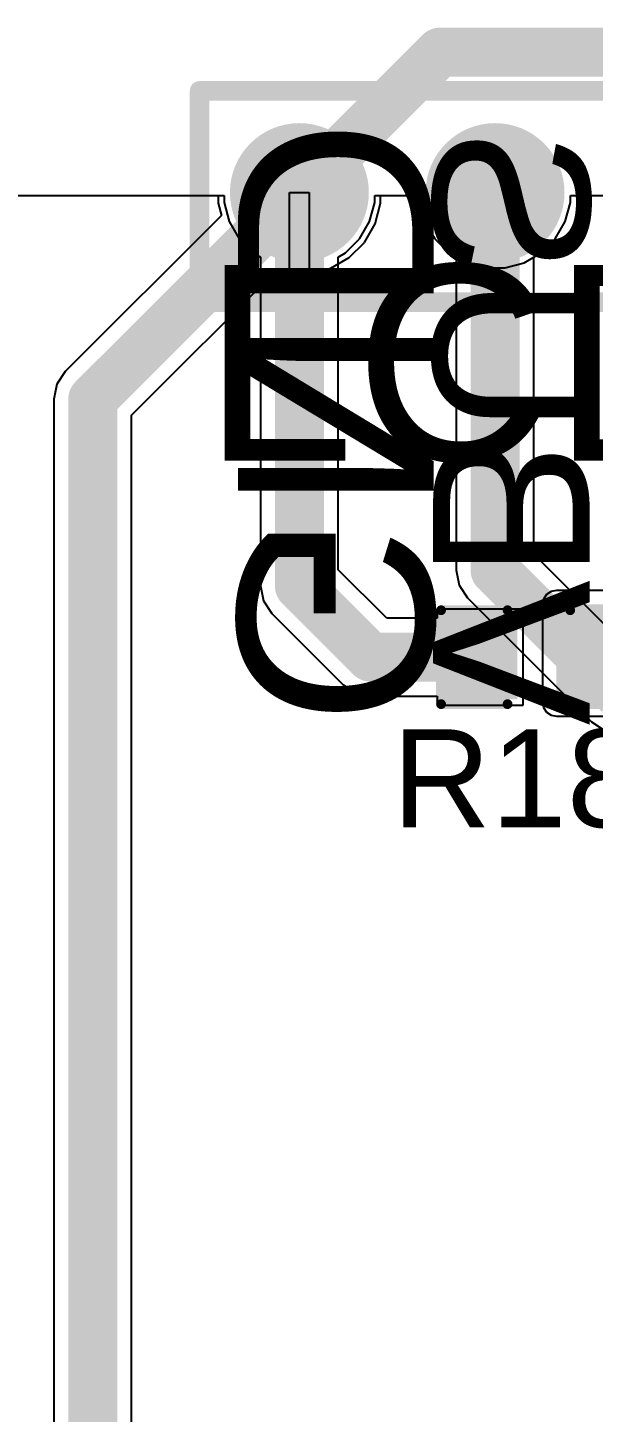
# Model space of a CAD drawing. Header units: millimetres. Extents: x -0.34 to 3.69, y -0.26 to 2.67.
# Drawn here: x 0.155 to 0.444, y 1.533 to 2.241 of the extents above; entities that cross this region are included whole.
import ezdxf

# ---------------------------------------------------------------- set-up
doc = ezdxf.new("R2010")
doc.units = ezdxf.units.MM
doc.header["$MEASUREMENT"] = 0
for name, color, linetype in [('BottomLayer', 5, 'Continuous'), ('BottomOverlay', 54, 'Continuous'), ('BottomSolder', 6, 'Continuous'), ('MultiLayer', 9, 'Continuous'), ('PadHoleLayer', 156, 'Continuous'), ('TopLayer', 1, 'Continuous'), ('TopOverlay', 2, 'Continuous'), ('TopPaste', 8, 'Continuous'), ('TopSolder', 216, 'Continuous')]:
    doc.layers.add(name, color=color, linetype=linetype)
doc.styles.add('Arial', font='', dxfattribs={"height": 0.2})
doc.styles.get('Arial').set_extended_font_data('Arial')

# ---------------------------------------------------------------- blocks, each defined once
blk = doc.blocks.new('R__0603_18')
at = {"layer": 'TopLayer'}
for points in [[(-0.045, -0.0175), (-0.045, 0.0175), (-0.015, 0.0175), (-0.015, -0.0175)], [(0.015, -0.0175), (0.015, 0.0175), (0.045, 0.0175), (0.045, -0.0175)]]:
    blk.add_hatch(color=1, dxfattribs=at).paths.add_polyline_path(points)
at = {"layer": 'TopPaste'}
for points in [[(-0.045, -0.0175), (-0.045, 0.0175), (-0.015, 0.0175), (-0.015, -0.0175)], [(0.015, -0.0175), (0.015, 0.0175), (0.045, 0.0175), (0.045, -0.0175)]]:
    blk.add_hatch(color=8, dxfattribs=at).paths.add_polyline_path(points)
at = {"layer": 'TopSolder'}
for points in [[(-0.049, -0.0215), (-0.049, 0.0215), (-0.011, 0.0215), (-0.011, -0.0215)], [(0.011, -0.0215), (0.011, 0.0215), (0.049, 0.0215), (0.049, -0.0215)]]:
    blk.add_hatch(color=216, dxfattribs=at).paths.add_polyline_path(points)
at = {"layer": 'TopOverlay', "const_width": 0.005}
for points in [[(-0.016, 0.024), (-0.05, 0.024)], [(-0.05, 0.024), (-0.05, -0.024)], [(0.05, 0.024), (0.016, 0.024)], [(0.05, 0.024), (0.05, -0.024)], [(-0.016, -0.024), (-0.05, -0.024)], [(0.05, -0.024), (0.016, -0.024)]]:
    blk.add_lwpolyline(points, dxfattribs=at)
at = {"layer": 'TopOverlay', "const_width": 0.0025}
for points in [[(-0.05125, 0.024, 1), (-0.04875, 0.024, 1)], [(-0.05125, 0.024, 1), (-0.04875, 0.024, 1)], [(-0.01725, 0.024, 1), (-0.01475, 0.024, 1)], [(0.01475, 0.024, 1), (0.01725, 0.024, 1)], [(0.04875, 0.024, 1), (0.05125, 0.024, 1)], [(0.04875, 0.024, 1), (0.05125, 0.024, 1)], [(-0.05125, -0.024, 1), (-0.04875, -0.024, 1)], [(-0.05125, -0.024, 1), (-0.04875, -0.024, 1)], [(-0.01725, -0.024, 1), (-0.01475, -0.024, 1)], [(0.01475, -0.024, 1), (0.01725, -0.024, 1)], [(0.04875, -0.024, 1), (0.05125, -0.024, 1)], [(0.04875, -0.024, 1), (0.05125, -0.024, 1)]]:
    blk.add_lwpolyline(points, format="xyb", close=True, dxfattribs=at)
blk = doc.blocks.new('PPPC161LFBN_RC_40')
at = {"layer": 'BottomLayer'}
h = blk.add_hatch(color=5, dxfattribs=at)
edge = h.paths.add_edge_path()
edge.add_arc((-0.75, 0), 0.0315, 0, 360)
h = blk.add_hatch(color=5, dxfattribs=at)
edge = h.paths.add_edge_path()
edge.add_arc((-0.65, 0), 0.0315, 0, 360)
at = {"layer": 'BottomSolder'}
h = blk.add_hatch(color=6, dxfattribs=at)
edge = h.paths.add_edge_path()
edge.add_arc((-0.75, 0), 0.0355, 0, 360)
h = blk.add_hatch(color=6, dxfattribs=at)
edge = h.paths.add_edge_path()
edge.add_arc((-0.65, 0), 0.0355, 0, 360)
at = {"layer": 'MultiLayer'}
h = blk.add_hatch(color=9, dxfattribs=at)
edge = h.paths.add_edge_path()
edge.add_arc((-0.75, 0), 0.0315, 0, 360)
h = blk.add_hatch(color=9, dxfattribs=at)
edge = h.paths.add_edge_path()
edge.add_arc((-0.65, 0), 0.0315, 0, 360)
at = {"layer": 'PadHoleLayer'}
h = blk.add_hatch(color=156, dxfattribs=at)
edge = h.paths.add_edge_path()
edge.add_arc((-0.75, 0), 0.01772, 0, 360)
h = blk.add_hatch(color=156, dxfattribs=at)
edge = h.paths.add_edge_path()
edge.add_arc((-0.65, 0), 0.01772, 0, 360)
at = {"layer": 'TopLayer'}
h = blk.add_hatch(color=1, dxfattribs=at)
edge = h.paths.add_edge_path()
edge.add_arc((-0.75, 0), 0.0315, 0, 360)
h = blk.add_hatch(color=1, dxfattribs=at)
edge = h.paths.add_edge_path()
edge.add_arc((-0.65, 0), 0.0315, 0, 360)
at = {"layer": 'TopSolder'}
h = blk.add_hatch(color=216, dxfattribs=at)
edge = h.paths.add_edge_path()
edge.add_arc((-0.75, 0), 0.0355, 0, 360)
h = blk.add_hatch(color=216, dxfattribs=at)
edge = h.paths.add_edge_path()
edge.add_arc((-0.65, 0), 0.0355, 0, 360)
at = {"layer": 'TopOverlay', "const_width": 0.01}
for points in [[(-0.801, -0.055), (-0.801, 0.052)], [(-0.801, 0.052), (0.005, 0.052)], [(-0.801, -0.056), (0.815, -0.056)]]:
    blk.add_lwpolyline(points, dxfattribs=at)
at = {"layer": 'TopOverlay', "const_width": 0.005}
for points in [[(-0.8035, 0.052, 1), (-0.7985, 0.052, 1)], [(-0.8035, 0.052, 1), (-0.7985, 0.052, 1)], [(-0.8035, -0.055, 1), (-0.7985, -0.055, 1)], [(-0.8035, -0.056, 1), (-0.7985, -0.056, 1)]]:
    blk.add_lwpolyline(points, format="xyb", close=True, dxfattribs=at)

msp = doc.modelspace()

# ---------------------------------------------------------------- hatches: boundary and pattern name
at = {"layer": 'TopLayer'}
msp.add_hatch(color=1, dxfattribs=at).paths.add_polyline_path([(0.425, 1.896), (0.527, 1.896), (0.527, 1.946), (0.425, 1.946)])

# ---------------------------------------------------------------- linework, layer by layer
at = {"layer": 'BottomLayer'}
for p, q in [((0.10543, 2.155), (0.2521, 2.155)), ((0.2521, 2.155), (0.2521, 2.15104)), ((0.2886, 2.115), (0.2886, 2.1565)), ((0.2886, 2.1565), (0.2986, 2.1565)), ((0.2986, 2.1565), (0.2986, 2.115)), ((0.3351, 2.15104), (0.3351, 2.155)), ((0.3351, 2.155), (0.3551, 2.155)), ((0.3551, 2.155), (0.3551, 2.15143)), ((0.4321, 2.15143), (0.4321, 2.155)), ((0.4321, 2.155), (0.4551, 2.155)), ((0.25378, 2.14479), (0.17394, 2.06496)), ((0.2521, 2.15104), (0.25378, 2.14479)), ((0.33227, 2.14048), (0.3351, 2.15104)), ((0.3551, 2.15143), (0.35773, 2.14164)), ((0.42947, 2.14164), (0.4321, 2.15143)), ((0.32681, 2.13102), (0.33227, 2.14048)), ((0.35773, 2.14164), (0.3628, 2.13286)), ((0.4244, 2.13286), (0.42947, 2.14164)), ((0.31908, 2.12329), (0.32681, 2.13102)), ((0.3628, 2.13286), (0.36996, 2.1257)), ((0.41724, 2.1257), (0.4244, 2.13286)), ((0.36996, 2.1257), (0.37372, 2.12353)), ((0.37372, 2.12353), (0.37372, 1.9634)), ((0.41348, 2.12353), (0.41724, 2.1257)), ((0.41348, 1.97164), (0.41348, 2.12353)), ((0.20788, 2.04266), (0.28189, 2.11668)), ((0.28189, 2.11668), (0.28814, 2.115)), ((0.29906, 2.115), (0.30962, 2.11783)), ((0.30962, 2.11783), (0.31908, 2.12329)), ((0.28814, 2.115), (0.2886, 2.115)), ((0.2986, 2.115), (0.29906, 2.115)), ((0.17394, 2.06496), (0.16963, 2.05851)), ((0.16963, 2.05851), (0.16812, 2.0509)), ((0.16812, 2.0509), (0.16812, 1.485)), ((0.20788, 1.49324), (0.20788, 2.04266)), ((0.46524, 1.91988), (0.41348, 1.97164)), ((0.37372, 1.9634), (0.37523, 1.95579)), ((0.37523, 1.95579), (0.37954, 1.94934)), ((0.37954, 1.94934), (0.44294, 1.88594)), ((0.44294, 1.88594), (0.44939, 1.88163))]:
    msp.add_line(p, q, dxfattribs=at)
at = {"layer": 'BottomLayer', "const_width": 0.025}
for points in [[(0.188, 2.0509), (0.2936, 2.1565)], [(0.3936, 1.9634), (0.3936, 2.1565)], [(0.188, 1.485), (0.188, 2.0509)], [(0.3936, 1.9634), (0.457, 1.9)]]:
    msp.add_lwpolyline(points, dxfattribs=at)
at = {"layer": 'BottomLayer', "const_width": 0.0125}
for points in [[(0.28735, 2.1565, 1), (0.29985, 2.1565, 1)], [(0.38735, 2.1565, 1), (0.39985, 2.1565, 1)], [(0.18175, 2.0509, 1), (0.19425, 2.0509, 1)], [(0.18175, 2.0509, 1), (0.19425, 2.0509, 1)], [(0.38735, 1.9634, 1), (0.39985, 1.9634, 1)], [(0.38735, 1.9634, 1), (0.39985, 1.9634, 1)]]:
    msp.add_lwpolyline(points, format="xyb", close=True, dxfattribs=at)
at = {"layer": 'TopLayer'}
for p, q in [((0.10543, 2.155), (0.2551, 2.155)), ((0.2551, 2.155), (0.2551, 2.15143)), ((0.3321, 2.15143), (0.3321, 2.155)), ((0.3321, 2.155), (0.3551, 2.155)), ((0.3551, 2.155), (0.3551, 2.15143)), ((0.4321, 2.15143), (0.4321, 2.155)), ((0.4321, 2.155), (0.4551, 2.155)), ((0.2551, 2.15143), (0.25773, 2.14164)), ((0.32947, 2.14164), (0.3321, 2.15143)), ((0.3551, 2.15143), (0.35773, 2.14164)), ((0.42947, 2.14164), (0.4321, 2.15143)), ((0.25773, 2.14164), (0.2628, 2.13286)), ((0.3244, 2.13286), (0.32947, 2.14164)), ((0.35773, 2.14164), (0.3628, 2.13286)), ((0.4244, 2.13286), (0.42947, 2.14164)), ((0.2628, 2.13286), (0.26996, 2.1257)), ((0.31724, 2.1257), (0.3244, 2.13286)), ((0.3628, 2.13286), (0.36996, 2.1257)), ((0.41724, 2.1257), (0.4244, 2.13286)), ((0.26996, 2.1257), (0.27372, 2.12353)), ((0.27372, 2.12353), (0.27372, 1.9554)), ((0.31348, 2.12353), (0.31724, 2.1257)), ((0.31348, 1.96364), (0.31348, 2.12353)), ((0.36996, 2.1257), (0.37874, 2.12063)), ((0.40846, 2.12063), (0.41724, 2.1257)), ((0.37874, 2.12063), (0.38853, 2.118)), ((0.38853, 2.118), (0.39867, 2.118)), ((0.39867, 2.118), (0.40846, 2.12063)), ((0.33824, 1.93888), (0.31348, 1.96364)), ((0.27372, 1.9554), (0.27523, 1.94779)), ((0.27523, 1.94779), (0.27954, 1.94134)), ((0.41841, 1.94873), (0.41786, 1.946)), ((0.41995, 1.95105), (0.41841, 1.94873)), ((0.42227, 1.95259), (0.41995, 1.95105)), ((0.425, 1.95314), (0.42227, 1.95259)), ((0.47402, 1.95314), (0.425, 1.95314)), ((0.27954, 1.94134), (0.31594, 1.90494)), ((0.408, 1.9435), (0.364, 1.9435)), ((0.364, 1.9435), (0.364, 1.93888)), ((0.408, 1.8945), (0.408, 1.9435)), ((0.41786, 1.946), (0.41786, 1.896)), ((0.364, 1.93888), (0.33824, 1.93888)), ((0.31594, 1.90494), (0.32239, 1.90063)), ((0.32239, 1.90063), (0.33, 1.89912)), ((0.33, 1.89912), (0.364, 1.89912)), ((0.364, 1.89912), (0.364, 1.8945)), ((0.364, 1.8945), (0.408, 1.8945)), ((0.41786, 1.896), (0.41841, 1.89327)), ((0.41841, 1.89327), (0.41995, 1.89095)), ((0.41995, 1.89095), (0.42227, 1.88941)), ((0.42227, 1.88941), (0.425, 1.88886)), ((0.425, 1.88886), (0.47375, 1.88886))]:
    msp.add_line(p, q, dxfattribs=at)
at = {"layer": 'TopLayer', "const_width": 0.025}
for points in [[(0.2936, 2.1565), (0.36539, 2.22829)], [(0.36539, 2.22829), (0.62251, 2.22829)], [(0.2936, 1.9554), (0.2936, 2.1565)], [(0.2936, 1.9554), (0.33, 1.919)], [(0.33, 1.919), (0.386, 1.919)]]:
    msp.add_lwpolyline(points, dxfattribs=at)
at = {"layer": 'TopLayer', "const_width": 0.0125}
for points in [[(0.35914, 2.22829, 1), (0.37164, 2.22829, 1)], [(0.35914, 2.22829, 1), (0.37164, 2.22829, 1)], [(0.28735, 2.1565, 1), (0.29985, 2.1565, 1)], [(0.28735, 2.1565, 1), (0.29985, 2.1565, 1)], [(0.28735, 1.9554, 1), (0.29985, 1.9554, 1)], [(0.28735, 1.9554, 1), (0.29985, 1.9554, 1)], [(0.32375, 1.919, 1), (0.33625, 1.919, 1)], [(0.32375, 1.919, 1), (0.33625, 1.919, 1)], [(0.37975, 1.919, 1), (0.39225, 1.919, 1)]]:
    msp.add_lwpolyline(points, format="xyb", close=True, dxfattribs=at)

# ---------------------------------------------------------------- block references
msp.add_blockref('PPPC161LFBN_RC_40', (1.0436, 2.1565))
at = {"rotation": 180}
msp.add_blockref('R__0603_18', (0.416, 1.919), dxfattribs=at)

# ---------------------------------------------------------------- texts
at = {"layer": 'BottomOverlay', "style": 'Arial', "text_generation_flag": 2}
for s, height, p in [('GND', 0.1, (0.26217, 1.884)), ('VBUS', 0.08, (0.36194, 1.884))]:
    msp.add_text(s, height=height, rotation=270, dxfattribs=at).set_placement(p)
at = {"layer": 'TopOverlay', "style": 'Arial'}
msp.add_text('LCD CONNECTOR', height=0.1, rotation=360, dxfattribs=at).set_placement((0.244, 2.01954))
msp.add_text('R18', height=0.05, dxfattribs=at).set_placement((0.341, 1.8321))

doc.saveas('drawing.dxf')
